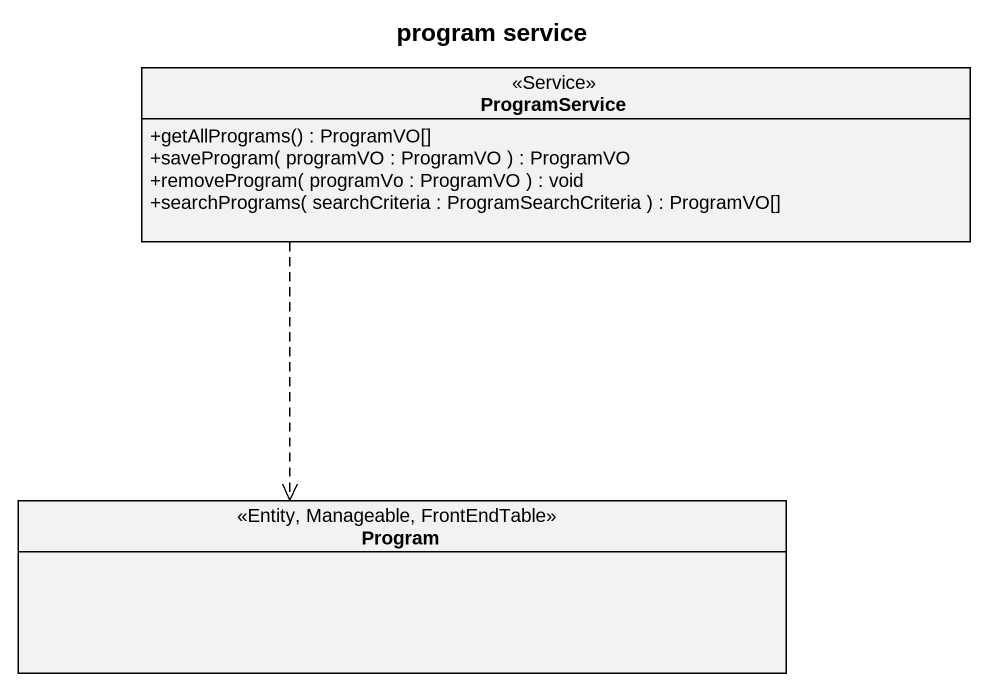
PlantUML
@startuml
title program service
hide circle
hide empty members
skinparam classAttributeIconSize 0
class ProgramService <<Service>> {
  +getAllPrograms() : ProgramVO[]
  +saveProgram( programVO : ProgramVO ) : ProgramVO
  +removeProgram( programVo : ProgramVO ) : void
  +searchPrograms( searchCriteria : ProgramSearchCriteria ) : ProgramVO[]
}
class Program <<Entity, Manageable, FrontEndTable>>
ProgramService ..> Program
@enduml
